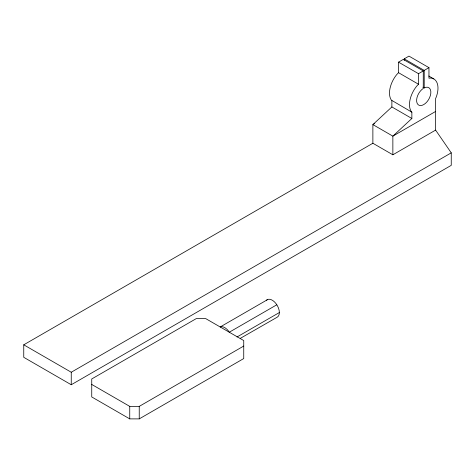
<?xml version="1.0" encoding="UTF-8"?>
<svg xmlns="http://www.w3.org/2000/svg" width="475" height="475" viewBox="0 0 475 475"><rect width="100%" height="100%" fill="white"/><g stroke="black" fill="none" stroke-linecap="round" stroke-linejoin="round"><path stroke-width="0.71" d="M422.964 87.228L424.211 87.946L425.582 87.364A10.076 5.819 -60 0 1 429.572 97.725A10.076 5.819 -60 0 1 417.899 104.464A10.076 5.819 -60 0 1 421.895 89.496L423.261 88.492L423.261 70.941L403.275 59.405L398.525 62.148L398.525 72.693L396.625 74.7A20.152 11.638 -60 0 0 391.412 100.189L411.861 112.159L411.861 118.483L392.861 136.141L392.861 154.791L372.875 143.248L23.75 344.814L23.75 357.319L71.25 384.744L451.25 165.353L451.25 152.849L435.611 130.108L435.611 98.45L436.08 97.476A20.152 11.638 -60 0 0 430.861 78.013L428.961 78.203L428.961 67.652L408.975 56.115L404.225 58.858L404.225 60.319M398.525 62.148L418.511 73.684L418.511 84.235L416.611 86.242A20.152 11.638 -60 0 0 411.397 111.726L411.861 112.159M391.875 100.623L391.875 106.94L372.875 124.598L372.875 143.248M418.511 73.684L423.261 70.941M404.225 58.858L424.211 70.395L428.961 67.652M374.787 123.494L372.875 124.598L392.861 136.141L435.611 111.459M392.861 154.791L435.611 130.108M23.75 344.814L71.25 372.24L451.25 152.849M267.692 299.547L220.192 326.972L221.178 326.663A10.076 5.819 60 0 1 228.303 330.778L229.288 332.221L276.788 304.796M237.001 336.995L279.365 312.538M240.202 338.426L277.281 317.152A10.076 5.819 60 0 0 277.281 305.514L275.803 303.353A10.076 5.819 60 0 0 268.678 299.244L267.205 299.695A10.076 5.819 60 0 0 266.404 300.337M91.74 384.441L129.74 406.38L139.24 406.38L243.74 346.049M139.24 418.885L243.74 358.554L243.74 340.563L205.74 318.624L196.24 318.624L91.74 378.955L91.74 396.946L129.74 418.885L139.24 418.885L139.24 406.38M428.818 76.036L433.812 78.921M398.525 72.693L418.511 84.235M391.875 106.94L411.861 118.483M424.211 70.395L424.211 87.946M129.74 406.38L129.74 418.885M71.25 372.24L71.25 384.744"/></g></svg>
